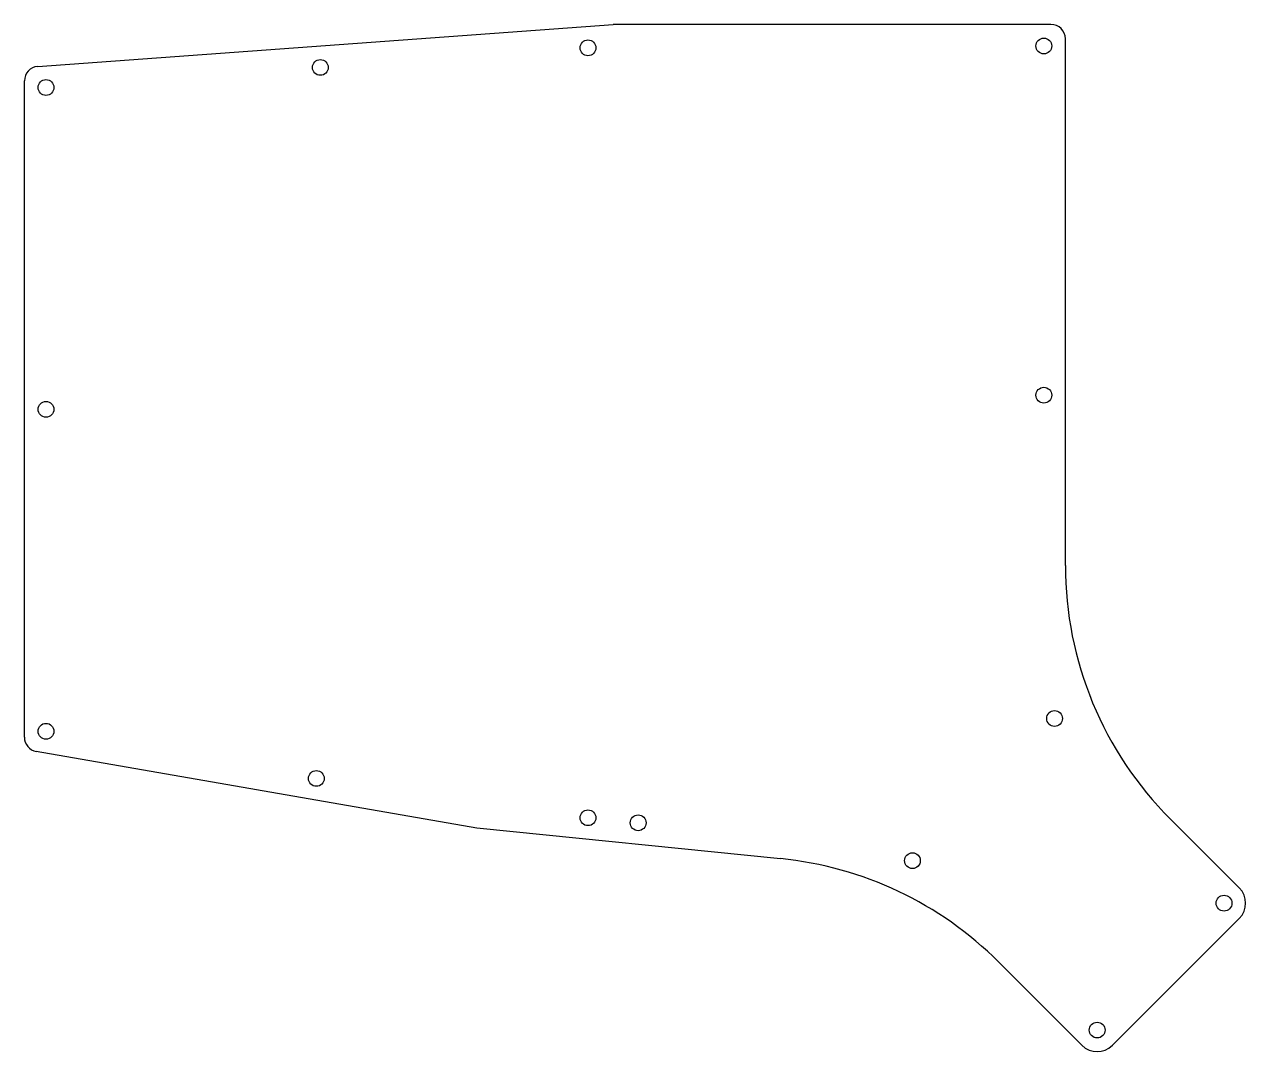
# Model space of a CAD drawing. Extents: x 16 to 186, y -168 to -24.
import ezdxf

# ---------------------------------------------------------------- set-up
doc = ezdxf.new("R2010")
doc.units = 0
doc.layers.add('BOTTOM', color=6, linetype='CONTINUOUS')

msp = doc.modelspace()

# ---------------------------------------------------------------- linework, layer by layer
at = {"layer": 'BOTTOM'}
for p, q in [((17.36, -30.36), (97.5, -24.5)), ((158.5, -24.5), (97.5, -24.5)), ((160.5, -99.87), (160.5, -26.5)), ((15.5, -123.82), (15.5, -32.36)), ((78.5, -136.5), (17.16, -125.79)), ((184.73, -144.81), (175.14, -135.22)), ((120.82, -140.73), (78.5, -136.5)), ((167.05, -166.73), (184.73, -149.05)), ((151.2, -155.12), (162.81, -166.73))]:
    msp.add_line(p, q, dxfattribs=at)
for centre in [(94, -27.76), (157.5, -27.5), (56.72, -30.49), (18.5, -33.29), (157.5, -76.16), (18.5, -78.13), (159, -121.2), (18.5, -122.98), (56.16, -129.55), (94, -135.03), (101, -135.73), (139.2, -141), (182.61, -146.93), (164.93, -164.61)]:
    msp.add_circle(centre, 1.1, dxfattribs=at)
for centre, radius, start, end in [((158.5, -26.5), 2, 0, 90), ((17.5, -32.36), 2, 94.185, 180), ((210.5, -99.87), 50, 180, 224.9965), ((17.5, -123.82), 2, 180, 260.0975), ((115.85, -190.48), 50, 45, 84.295), ((182.61, -146.93), 3, 315.0011, 44.9965), ((164.93, -164.61), 3, 225, 315)]:
    msp.add_arc(centre, radius, start, end, dxfattribs=at)

doc.saveas('drawing.dxf')
